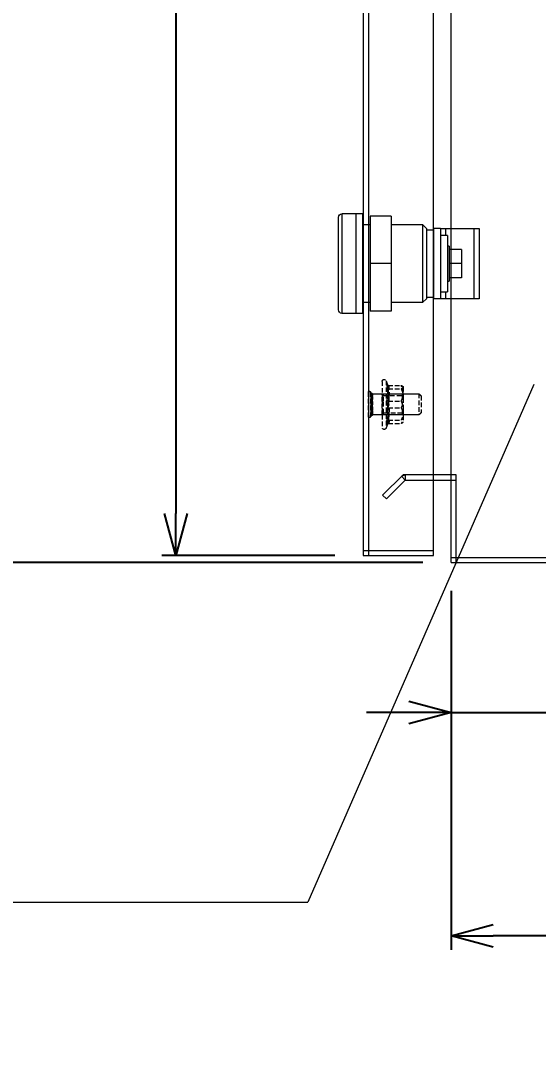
# Model space of a CAD drawing. Header units: millimetres. Extents: x 1748 to 4319, y 1305 to 3131.
# Drawn here: x 3834.6 to 3981.7, y 2170.9 to 2467.1 of the extents above; entities that cross this region are included whole.
import ezdxf

# ---------------------------------------------------------------- set-up
doc = ezdxf.new("R2010")
doc.units = ezdxf.units.MM
doc.linetypes.add('HIDDEN', pattern=[1.905, 1.27, -0.635])
for name, color, linetype in [('AMLAYER_BENDLINE_BACK', 1, 'HIDDEN'), ('BUSBAR', 3, 'Continuous'), ('GR1-1', 3, 'Continuous')]:
    doc.layers.add(name, color=color, linetype=linetype)
doc.styles.add('TAMCO', font='cordia.shx', dxfattribs={"width": 0.8, "height": 25})
doc.dimstyles.new('TAMCO', dxfattribs={"dimtxt": 25, "dimasz": 12, "dimexe": 4, "dimexo": 8, "dimgap": 7, "dimtad": 2, "dimdec": 1, "dimdsep": 46, "dimtxsty": 'TAMCO', "dimblk": 'OPEN30', "dimcen": 2.5, "dimclrd": 4, "dimclre": 4, "dimclrt": 3, "dimadec": 0, "dimazin": 0, "dimtfac": 1, "dimtdec": 1, "dimtmove": 0, "dimatfit": 3, "dimldrblk": 'OPEN30', "dimfxl": 1, "dimarcsym": 0})

# ---------------------------------------------------------------- blocks, each defined once
blk = doc.blocks.new('_Open30')
at = {"color": 0, "linetype": 'ByBlock', "lineweight": -2}
for p, q in [((-1, 0.268), (0, 0)), ((0, 0), (-1, -0.268)), ((0, 0), (-1, 0))]:
    blk.add_line(p, q, dxfattribs=at)
blk = doc.blocks.new('*D43')
at = {"color": 4, "lineweight": -2}
for p, q in [((3923.9, 2779.99), (3874.69, 2779.99)), ((3878.69, 2767.99), (3878.69, 2326.99)), ((3923.9, 2314.99), (3874.69, 2314.99))]:
    blk.add_line(p, q, dxfattribs=at)
at = {"layer": 'DEFPOINTS', "color": 0}
for p in [(3931.9, 2779.99), (3878.69, 2314.99), (3931.9, 2314.99)]:
    blk.add_point(p, dxfattribs=at)
at = {"color": 4, "lineweight": -2, "xscale": 12, "yscale": 12, "zscale": 12}
for p, rotation in [((3878.69, 2779.99), 90), ((3878.69, 2314.99), 270)]:
    blk.add_blockref('_Open30', p, dxfattribs=dict(at, rotation=rotation))
at = {"color": 3, "lineweight": 9, "insert": (3859.19, 2547.49), "char_height": 25, "attachment_point": 5, "rotation": 90, "style": 'TAMCO'}
blk.add_mtext('465', dxfattribs=at)
blk = doc.blocks.new('A$C64B35038')
at = {"color": 7, "linetype": 'Continuous', "lineweight": 9}
for p, q in [((25, 27.65), (31, 27.65)), ((25, 27.65), (25, 14.15)), ((31, 27.65), (31, 14.15)), ((33, 28.3), (35, 28.3)), ((35, 0), (35, 28.3)), ((35, 28.3), (39, 28.3)), ((39, 28.3), (39, 0)), ((40, 1), (40, 27.3)), ((0, 24.15), (0, 4.15)), ((1.47, 24.15), (0, 24.15)), ((1.47, 4.15), (1.47, 24.15)), ((9.53, 24.15), (1.47, 24.15)), ((11, 24.15), (9.53, 24.15)), ((11, 24.15), (13, 24.15)), ((11, 24.15), (11, 4.15)), ((13, 24.15), (13, 4.15)), ((15, 24.15), (16, 25.15)), ((15, 24.15), (15, 4.15)), ((16, 25.15), (25, 25.15)), ((16, 3.15), (16, 25.15)), ((31, 25.15), (33, 25.15)), ((9, 22.15), (11, 22.15)), ((9, 22.15), (9, 6.15)), ((13, 23.65), (15, 23.65)), ((5, 18.15), (5, 14.15)), ((5, 18.15), (8.5, 18.15)), ((8.5, 19.15), (9, 19.15)), ((8.5, 19.15), (8.5, 9.15)), ((5, 14.15), (8.5, 14.15)), ((5, 14.15), (5, 10.15)), ((25, 14.15), (31, 14.15)), ((25, 14.15), (25, 0.65)), ((31, 14.15), (31, 0.65)), ((5, 10.15), (8.5, 10.15)), ((9, 9.15), (8.5, 9.15)), ((11, 6.15), (9, 6.15)), ((0, 4.15), (1.47, 4.15)), ((1.47, 4.15), (9.53, 4.15)), ((9.53, 4.15), (11, 4.15)), ((11, 4.15), (13, 4.15)), ((15, 4.65), (13, 4.65)), ((16, 3.15), (15, 4.15)), ((25, 3.15), (16, 3.15)), ((33, 3.15), (31, 3.15)), ((25, 0.65), (31, 0.65)), ((33, 0), (35, 0)), ((35, 0), (39, 0))]:
    blk.add_line(p, q, dxfattribs=at)
blk.add_line((33, 0), (33, 28.3))
at = {"color": 8, "linetype": 'Continuous', "lineweight": 9}
for p, q in [((9.53, 24.15), (9.53, 22.15)), ((9.53, 6.15), (9.53, 4.15))]:
    blk.add_line(p, q, dxfattribs=at)
at = {"color": 7, "linetype": 'Continuous', "lineweight": 9}
for centre, start, end in [((39, 27.3), 0, 90), ((39, 1), 270, 0)]:
    blk.add_arc(centre, 1, start, end, dxfattribs=at)
blk = doc.blocks.new('*D48')
at = {"layer": 'BUSBAR', "color": 4, "lineweight": -2}
for p, q in [((3956.9, 2304.99), (3956.9, 2202.84)), ((4131.9, 2304.99), (4131.9, 2202.84)), ((4119.9, 2206.84), (3968.9, 2206.84))]:
    blk.add_line(p, q, dxfattribs=at)
at = {"layer": 'DEFPOINTS', "color": 0}
for p in [(3956.9, 2312.99), (4131.9, 2312.99), (3956.9, 2206.84)]:
    blk.add_point(p, dxfattribs=at)
at = {"layer": 'BUSBAR', "color": 4, "lineweight": -2, "xscale": 12, "yscale": 12, "zscale": 12, "rotation": 180}
blk.add_blockref('_Open30', (3956.9, 2206.84), dxfattribs=at)
at = {"layer": 'BUSBAR', "color": 4, "lineweight": -2, "xscale": 12, "yscale": 12, "zscale": 12}
blk.add_blockref('_Open30', (4131.9, 2206.84), dxfattribs=at)
at = {"layer": 'BUSBAR', "color": 3, "lineweight": 9, "insert": (4044.4, 2187.34), "char_height": 25, "attachment_point": 5, "style": 'TAMCO'}
blk.add_mtext('175', dxfattribs=at)
blk = doc.blocks.new('*D49')
at = {"layer": 'BUSBAR', "color": 4, "lineweight": -2}
for p, q in [((3948.9, 2812.99), (3820.11, 2812.99)), ((3824.11, 2800.99), (3824.11, 2324.99)), ((3948.9, 2312.99), (3820.11, 2312.99))]:
    blk.add_line(p, q, dxfattribs=at)
at = {"layer": 'DEFPOINTS', "color": 0}
for p in [(3956.9, 2812.99), (3824.11, 2312.99), (3956.9, 2312.99)]:
    blk.add_point(p, dxfattribs=at)
at = {"layer": 'BUSBAR', "color": 4, "lineweight": -2, "xscale": 12, "yscale": 12, "zscale": 12}
for p, rotation in [((3824.11, 2812.99), 90), ((3824.11, 2312.99), 270)]:
    blk.add_blockref('_Open30', p, dxfattribs=dict(at, rotation=rotation))
at = {"layer": 'BUSBAR', "color": 3, "lineweight": 9, "insert": (3804.61, 2562.99), "char_height": 25, "attachment_point": 5, "rotation": 90, "style": 'TAMCO'}
blk.add_mtext('500', dxfattribs=at)
blk = doc.blocks.new('6X10')
at = {"color": 1, "linetype": 'HIDDEN', "lineweight": 9}
for p, q in [((44520.8, -24180.64), (44520.8, -24186.64)), ((44534, -24180.63), (44534, -24180.78)), ((44534.38, -24180.65), (44534, -24180.65)), ((44534.38, -24180.65), (44534, -24180.65)), ((44534.6, -24180.58), (44534.38, -24180.58)), ((44534.6, -24180.63), (44534.38, -24180.63)), ((44534.38, -24180.63), (44534.38, -24180.78)), ((44534.6, -24180.64), (44534.38, -24180.64)), ((44534.6, -24180.19), (44534.6, -24187.1)), ((44535.2, -24180.19), (44535.2, -24187.1)), ((44520.2, -24181.24), (44520.2, -24186.05)), ((44534.38, -24180.69), (44534, -24180.69)), ((44534.38, -24180.73), (44534, -24180.73)), ((44534, -24180.78), (44534, -24180.75)), ((44534, -24180.75), (44534, -24181.09)), ((44534.38, -24180.77), (44534, -24180.77)), ((44534.38, -24180.82), (44534, -24180.82)), ((44534.38, -24180.93), (44534, -24180.93)), ((44534.38, -24181.01), (44534, -24181.01)), ((44534.38, -24181.09), (44534, -24181.09)), ((44534, -24181.36), (44534, -24181.09)), ((44534.38, -24181.18), (44534, -24181.18)), ((44534.38, -24181.36), (44534, -24181.36)), ((44534, -24181.36), (44534, -24182)), ((44534.38, -24181.47), (44534, -24181.47)), ((44534.38, -24181.58), (44534, -24181.58)), ((44534.38, -24181.71), (44534, -24181.71)), ((44534.38, -24181.94), (44534, -24181.94)), ((44534, -24182), (44534, -24182.21)), ((44534.38, -24182.08), (44534, -24182.08)), ((44534.38, -24182.21), (44534, -24182.21)), ((44534, -24182.79), (44534, -24182.21)), ((44534.38, -24182.36), (44534, -24182.36)), ((44534.38, -24182.63), (44534, -24182.63)), ((44534, -24182.79), (44534, -24182.91)), ((44534.38, -24182.79), (44534, -24182.79)), ((44534, -24182.91), (44534, -24183.69)), ((44534.38, -24182.95), (44534, -24182.95)), ((44534.38, -24183.11), (44534, -24183.11)), ((44534.38, -24183.4), (44534, -24183.4)), ((44534.38, -24183.57), (44534, -24183.57)), ((44534.6, -24180.69), (44534.38, -24180.69)), ((44534.6, -24180.71), (44534.38, -24180.71)), ((44534.6, -24180.71), (44534.38, -24180.71)), ((44534.6, -24180.75), (44534.38, -24180.75)), ((44534.38, -24180.75), (44534.38, -24181.36)), ((44534.38, -24180.75), (44534.38, -24180.78)), ((44534.6, -24180.78), (44534.38, -24180.78)), ((44534.6, -24180.81), (44534.38, -24180.81)), ((44534.6, -24180.9), (44534.38, -24180.9)), ((44534.6, -24181.11), (44534.38, -24181.11)), ((44534.6, -24181.17), (44534.38, -24181.17)), ((44534.6, -24181.36), (44534.38, -24181.36)), ((44534.38, -24181.58), (44534.38, -24181.36)), ((44534.6, -24181.43), (44534.38, -24181.43)), ((44534.38, -24182), (44534.38, -24181.58)), ((44534.6, -24181.69), (44534.38, -24181.69)), ((44534.6, -24181.93), (44534.38, -24181.93)), ((44534.6, -24182), (44534.38, -24182)), ((44534.38, -24182), (44534.38, -24182.91)), ((44534.6, -24182.25), (44534.38, -24182.25)), ((44534.6, -24182.55), (44534.38, -24182.55)), ((44534.6, -24182.64), (44534.38, -24182.64)), ((44534.38, -24183.57), (44534.38, -24182.91)), ((44534.6, -24182.91), (44534.38, -24182.91)), ((44534.38, -24182.95), (44534.38, -24182.91)), ((44534.6, -24183), (44534.38, -24183)), ((44534.6, -24183.32), (44534.38, -24183.32)), ((44534.38, -24183.6), (44534.38, -24183.57)), ((44534.38, -24183.6), (44534.38, -24183.69)), ((44534.6, -24183.6), (44534.38, -24183.6)), ((44534, -24184.34), (44534, -24183.69)), ((44534, -24183.69), (44534, -24183.72)), ((44534.38, -24183.72), (44534, -24183.72)), ((44534.38, -24183.89), (44534, -24183.89)), ((44534.38, -24184.18), (44534, -24184.18)), ((44534.38, -24184.34), (44534, -24184.34)), ((44534, -24184.34), (44534, -24184.38)), ((44534, -24184.38), (44534, -24184.5)), ((44534.38, -24184.5), (44534, -24184.5)), ((44534, -24184.5), (44534, -24184.65)), ((44534, -24184.65), (44534, -24185.36)), ((44534.38, -24184.66), (44534, -24184.66)), ((44534.38, -24184.93), (44534, -24184.93)), ((44534.38, -24185.08), (44534, -24185.08)), ((44534.38, -24185.21), (44534, -24185.21)), ((44534.38, -24185.35), (44534, -24185.35)), ((44534, -24185.71), (44534, -24185.36)), ((44534.38, -24185.58), (44534, -24185.58)), ((44534.38, -24185.71), (44534, -24185.71)), ((44534, -24185.71), (44534, -24185.82)), ((44534.38, -24185.82), (44534, -24185.82)), ((44534, -24185.82), (44534, -24186.12)), ((44534.38, -24185.93), (44534, -24185.93)), ((44534.38, -24186.11), (44534, -24186.11)), ((44534, -24186.12), (44534, -24186.58)), ((44534.38, -24186.2), (44534, -24186.2)), ((44534.38, -24186.28), (44534, -24186.28)), ((44534.38, -24186.36), (44534, -24186.36)), ((44534.38, -24186.47), (44534, -24186.47)), ((44534.38, -24186.52), (44534, -24186.52)), ((44534.38, -24186.56), (44534, -24186.56)), ((44534.6, -24183.69), (44534.38, -24183.69)), ((44534.38, -24183.69), (44534.38, -24184.65)), ((44534.6, -24183.97), (44534.38, -24183.97)), ((44534.6, -24184.29), (44534.38, -24184.29)), ((44534.6, -24184.38), (44534.38, -24184.38)), ((44534.38, -24185.08), (44534.38, -24184.65)), ((44534.6, -24184.65), (44534.38, -24184.65)), ((44534.6, -24184.74), (44534.38, -24184.74)), ((44534.6, -24185.04), (44534.38, -24185.04)), ((44534.38, -24185.21), (44534.38, -24185.08)), ((44534.38, -24185.36), (44534.38, -24185.21)), ((44534.6, -24185.29), (44534.38, -24185.29)), ((44534.38, -24185.36), (44534.38, -24186.12)), ((44534.6, -24185.36), (44534.38, -24185.36)), ((44534.6, -24185.6), (44534.38, -24185.6)), ((44534.6, -24185.86), (44534.38, -24185.86)), ((44534.6, -24185.93), (44534.38, -24185.93)), ((44534.38, -24186.2), (44534.38, -24186.12)), ((44534.6, -24186.12), (44534.38, -24186.12)), ((44534.6, -24186.18), (44534.38, -24186.18)), ((44534.38, -24186.28), (44534.38, -24186.2)), ((44534.38, -24186.58), (44534.38, -24186.28)), ((44534.6, -24186.38), (44534.38, -24186.38)), ((44534.6, -24186.54), (44534.38, -24186.54)), ((44534, -24186.58), (44534, -24186.71)), ((44534.38, -24186.6), (44534, -24186.6)), ((44534.38, -24186.63), (44534, -24186.63)), ((44534.38, -24186.64), (44534, -24186.64)), ((44534.38, -24186.58), (44534.38, -24186.93)), ((44534.6, -24186.58), (44534.38, -24186.58)), ((44534.6, -24186.71), (44534.38, -24186.71)), ((44534.6, -24186.83), (44534.38, -24186.83)), ((44534.6, -24186.86), (44534.38, -24186.86)), ((44534.6, -24186.93), (44534.38, -24186.93)), ((44534.6, -24186.95), (44534.41, -24186.95)), ((44534.6, -24187), (44534.49, -24187)), ((44534.6, -24187.01), (44534.52, -24187.01))]:
    blk.add_line(p, q, dxfattribs=at)
for centre, start, end in [((44534.9, -24180.19), 0, 180), ((44534.9, -24187.1), 180, 0)]:
    blk.add_arc(centre, 0.297, start, end, dxfattribs=at)
for points, degree in [([(44520.8, -24180.64), (44520.2, -24181.24)], 1), ([(44534.38, -24180.64), (44534, -24180.64)], 1), ([(44534.6, -24180.63), (44534.38, -24180.63)], 1), ([(44535.2, -24180.2), (44535.2, -24180.2)], 1), ([(44520.2, -24186.05), (44520.8, -24186.64)], 1), ([(44534, -24186.64), (44534.38, -24186.64)], 1), ([(44534.6, -24186.84), (44534.49, -24186.77), (44534.37, -24186.83), (44534.25, -24186.86)], 3), ([(44534.28, -24186.87), (44534.39, -24186.83), (44534.5, -24186.79), (44534.6, -24186.85)], 3), ([(44534.28, -24186.87), (44534.39, -24186.88), (44534.5, -24186.94), (44534.6, -24187.01)], 3), ([(44534.52, -24187.01), (44534.6, -24187.01)], 1), ([(44535.2, -24187.09), (44535.2, -24187.09)], 1)]:
    blk.add_open_spline(points, degree=degree, dxfattribs=at)
at = {"color": 1, "lineweight": 9}
for points in [[(44534, -24180.64), (44520.8, -24180.64)], [(44520.8, -24186.64), (44534, -24186.64)]]:
    blk.add_open_spline(points, degree=1, dxfattribs=at)
at = {"color": 1, "linetype": 'HIDDEN', "lineweight": 9}
for points, knots in [([(44534.6, -24180.26), (44534.53, -24180.31), (44534.33, -24180.43), (44534.13, -24180.55), (44534, -24180.63)], [0, 0, 0, 0, 0.374628, 1, 1, 1, 1]), ([(44534, -24180.64), (44534.12, -24180.58), (44534.32, -24180.46), (44534.52, -24180.33), (44534.6, -24180.28)], [0, 0, 0, 0, 0.559493, 1, 1, 1, 1]), ([(44534.6, -24180.34), (44534.53, -24180.38), (44534.33, -24180.5), (44534.13, -24180.62), (44534, -24180.69)], [0, 0, 0, 0, 0.374625, 1, 1, 1, 1]), ([(44534, -24180.71), (44534.13, -24180.63), (44534.33, -24180.51), (44534.53, -24180.39), (44534.6, -24180.34)], [0, 0, 0, 0, 0.625374, 1, 1, 1, 1]), ([(44534, -24180.78), (44534.12, -24180.72), (44534.32, -24180.6), (44534.52, -24180.49), (44534.6, -24180.44)], [0, 0, 0, 0, 0.559495, 1, 1, 1, 1]), ([(44534.6, -24180.45), (44534.52, -24180.5), (44534.32, -24180.62), (44534.12, -24180.74), (44534, -24180.81)], [0, 0, 0, 0, 0.440506, 1, 1, 1, 1]), ([(44534.6, -24180.76), (44534.53, -24180.8), (44534.33, -24180.55), (44534.13, -24180.65), (44534, -24180.71)], [0, 0, 0, 0, 0.374628, 1, 1, 1, 1]), ([(44534.6, -24180.76), (44534.52, -24180.81), (44534.32, -24180.57), (44534.12, -24180.69), (44534, -24180.75)], [0, 0, 0, 0, 0.440505, 1, 1, 1, 1]), ([(44534, -24180.9), (44534.13, -24180.85), (44534.33, -24180.76), (44534.53, -24180.67), (44534.6, -24180.63)], [0, 0, 0, 0, 0.625372, 1, 1, 1, 1]), ([(44534.11, -24180.56), (44534.2, -24180.58), (44534.37, -24180.72), (44534.53, -24180.62), (44534.6, -24180.58)], [0.1790506, 0.1790506, 0.1790506, 0.1790506, 0.6253726, 1, 1, 1, 1]), ([(44534.6, -24180.86), (44534.53, -24180.89), (44534.33, -24180.97), (44534.13, -24181.05), (44534, -24181.11)], [0, 0, 0, 0, 0.374627, 1, 1, 1, 1]), ([(44534, -24181.17), (44534.13, -24181.11), (44534.33, -24181.01), (44534.53, -24180.91), (44534.6, -24180.87)], [0, 0, 0, 0, 0.625375, 1, 1, 1, 1]), ([(44534, -24181.36), (44534.13, -24181.32), (44534.33, -24181.25), (44534.53, -24181.17), (44534.6, -24181.15)], [0, 0, 0, 0, 0.625374, 1, 1, 1, 1]), ([(44534.6, -24181.16), (44534.53, -24181.19), (44534.33, -24181.28), (44534.13, -24181.37), (44534, -24181.43)], [0, 0, 0, 0, 0.374628, 1, 1, 1, 1]), ([(44534, -24181.69), (44534.13, -24181.63), (44534.33, -24181.55), (44534.53, -24181.47), (44534.6, -24181.44)], [0, 0, 0, 0, 0.625372, 1, 1, 1, 1]), ([(44534.6, -24181.77), (44534.41, -24181.82), (44534.21, -24181.87), (44534.01, -24181.92), (44534, -24181.93)], [0, 0, 0, 0, 0.950163, 1, 1, 1, 1]), ([(44534.6, -24181.78), (44534.53, -24181.81), (44534.33, -24181.88), (44534.13, -24181.95), (44534, -24182)], [0, 0, 0, 0, 0.374626, 1, 1, 1, 1]), ([(44534, -24182.25), (44534.13, -24182.23), (44534.33, -24182.19), (44534.53, -24182.15), (44534.6, -24182.14)], [0, 0, 0, 0, 0.625372, 1, 1, 1, 1]), ([(44534.6, -24182.48), (44534.52, -24182.49), (44534.32, -24182.51), (44534.12, -24182.54), (44534, -24182.55)], [0, 0, 0, 0, 0.440506, 1, 1, 1, 1]), ([(44534, -24182.64), (44534.01, -24182.64), (44534.21, -24182.59), (44534.41, -24182.54), (44534.6, -24182.49)], [0, 0, 0, 0, 0.049836, 1, 1, 1, 1]), ([(44534, -24182.91), (44534.13, -24182.9), (44534.33, -24182.89), (44534.53, -24182.87), (44534.6, -24182.87)], [0, 0, 0, 0, 0.625373, 1, 1, 1, 1]), ([(44534.6, -24182.88), (44534.53, -24182.9), (44534.33, -24182.94), (44534.13, -24182.97), (44534, -24183)], [0, 0, 0, 0, 0.374622, 1, 1, 1, 1]), ([(44534, -24183.32), (44534.12, -24183.3), (44534.32, -24183.28), (44534.52, -24183.25), (44534.6, -24183.24)], [0, 0, 0, 0, 0.559496, 1, 1, 1, 1]), ([(44534.6, -24183.64), (44534.53, -24183.64), (44534.33, -24183.62), (44534.13, -24183.61), (44534, -24183.6)], [0, 0, 0, 0, 0.374629, 1, 1, 1, 1]), ([(44534.6, -24183.65), (44534.53, -24183.65), (44534.33, -24183.66), (44534.13, -24183.68), (44534, -24183.69)], [0, 0, 0, 0, 0.374629, 1, 1, 1, 1]), ([(44534, -24183.97), (44534.01, -24183.97), (44534.21, -24184), (44534.41, -24184.02), (44534.6, -24184.05)], [0, 0, 0, 0, 0.049836, 1, 1, 1, 1]), ([(44534.6, -24184.41), (44534.53, -24184.39), (44534.33, -24184.35), (44534.13, -24184.32), (44534, -24184.29)], [0, 0, 0, 0, 0.374627, 1, 1, 1, 1]), ([(44534, -24184.38), (44534.13, -24184.39), (44534.33, -24184.4), (44534.53, -24184.42), (44534.6, -24184.42)], [0, 0, 0, 0, 0.625373, 1, 1, 1, 1]), ([(44534, -24184.65), (44534.12, -24184.68), (44534.32, -24184.73), (44534.52, -24184.78), (44534.6, -24184.8)], [0, 0, 0, 0, 0.559496, 1, 1, 1, 1]), ([(44534.6, -24184.81), (44534.41, -24184.79), (44534.21, -24184.76), (44534.01, -24184.74), (44534, -24184.74)], [0, 0, 0, 0, 0.950164, 1, 1, 1, 1]), ([(44534, -24185.04), (44534.13, -24185.06), (44534.33, -24185.1), (44534.53, -24185.14), (44534.6, -24185.15)], [0, 0, 0, 0, 0.625375, 1, 1, 1, 1]), ([(44534.6, -24185.51), (44534.53, -24185.48), (44534.33, -24185.41), (44534.13, -24185.34), (44534, -24185.29)], [0, 0, 0, 0, 0.374626, 1, 1, 1, 1]), ([(44534.6, -24185.51), (44534.52, -24185.49), (44534.32, -24185.44), (44534.12, -24185.39), (44534, -24185.36)], [0, 0, 0, 0, 0.440506, 1, 1, 1, 1]), ([(44534, -24185.6), (44534.13, -24185.65), (44534.33, -24185.74), (44534.53, -24185.82), (44534.6, -24185.85)], [0, 0, 0, 0, 0.625376, 1, 1, 1, 1]), ([(44534.6, -24186.13), (44534.53, -24186.1), (44534.33, -24186.01), (44534.13, -24185.92), (44534, -24185.86)], [0, 0, 0, 0, 0.374626, 1, 1, 1, 1]), ([(44534, -24185.93), (44534.13, -24185.97), (44534.33, -24186.04), (44534.53, -24186.12), (44534.6, -24186.14)], [0, 0, 0, 0, 0.625374, 1, 1, 1, 1]), ([(44534, -24186.12), (44534.13, -24186.18), (44534.33, -24186.28), (44534.53, -24186.38), (44534.6, -24186.42)], [0, 0, 0, 0, 0.625373, 1, 1, 1, 1]), ([(44534.6, -24186.43), (44534.53, -24186.4), (44534.33, -24186.32), (44534.13, -24186.23), (44534, -24186.18)], [0, 0, 0, 0, 0.37463, 1, 1, 1, 1]), ([(44534, -24186.38), (44534.13, -24186.44), (44534.33, -24186.53), (44534.53, -24186.62), (44534.6, -24186.66)], [0, 0, 0, 0, 0.625374, 1, 1, 1, 1]), ([(44534.6, -24186.88), (44534.41, -24186.77), (44534.21, -24186.66), (44534.01, -24186.55), (44534, -24186.54)], [0, 0, 0, 0, 0.950164, 1, 1, 1, 1]), ([(44534.6, -24186.88), (44534.53, -24186.84), (44534.33, -24186.74), (44534.13, -24186.64), (44534, -24186.58)], [0, 0, 0, 0, 0.374625, 1, 1, 1, 1]), ([(44534, -24186.71), (44534.13, -24186.78), (44534.33, -24186.9), (44534.53, -24187.02), (44534.6, -24187.06)], [0, 0, 0, 0, 0.625372, 1, 1, 1, 1]), ([(44534.6, -24187.03), (44534.53, -24186.98), (44534.39, -24186.9), (44534.26, -24186.82), (44534.19, -24186.82)], [0, 0, 0, 0, 0.3746281, 0.6864114, 0.6864114, 0.6864114, 0.6864114]), ([(44534.29, -24186.88), (44534.32, -24186.87), (44534.43, -24186.84), (44534.53, -24186.9), (44534.6, -24186.95)], [0.4828472, 0.4828472, 0.4828472, 0.4828472, 0.6253746, 1, 1, 1, 1]), ([(44534.6, -24186.95), (44534.53, -24186.91), (44534.43, -24186.85), (44534.33, -24186.88), (44534.31, -24186.89)], [0, 0, 0, 0, 0.3746265, 0.4980991, 0.4980991, 0.4980991, 0.4980991])]:
    blk.add_open_spline(points, degree=3, knots=knots, dxfattribs=at)
at = {"layer": 'AMLAYER_BENDLINE_BACK', "color": 1, "lineweight": 9}
for p, q in [((44530.16, -24176.93), (44530.16, -24190.36)), ((44531.26, -24177.11), (44531.26, -24190.18)), ((44525.26, -24178.71), (44525.26, -24181.89)), ((44529.55, -24178.24), (44525.86, -24178.24)), ((44529.55, -24179.19), (44525.86, -24179.19)), ((44531.24, -24186.64), (44531.24, -24180.64)), ((44525.26, -24181.89), (44525.26, -24186.82)), ((44525.61, -24181.14), (44525.61, -24186.14)), ((44529.55, -24182.7), (44525.86, -24182.7)), ((44530.89, -24182.77), (44530.89, -24181.14)), ((44530.89, -24186.14), (44530.89, -24182.77)), ((44529.55, -24184.59), (44525.86, -24184.59)), ((44525.26, -24186.82), (44525.26, -24188.64)), ((44529.55, -24188.1), (44525.86, -24188.1)), ((44529.55, -24189.05), (44525.86, -24189.05))]:
    blk.add_line(p, q, dxfattribs=at)
for centre, start, end in [((44530.7, -24177.11), 0, 160), ((44530.7, -24190.18), 200, 0)]:
    blk.add_arc(centre, 0.567, start, end, dxfattribs=at)
for points in [[(44530.16, -24176.92), (44529.66, -24178.31)], [(44525.61, -24181.14), (44525.26, -24180.64)], [(44529.82, -24178.14), (44529.83, -24178.12)], [(44531.24, -24180.64), (44530.89, -24181.14)], [(44531.26, -24180.64), (44531.24, -24180.64)], [(44530.89, -24181.14), (44525.61, -24181.14)], [(44525.26, -24186.64), (44525.61, -24186.14)], [(44525.61, -24186.14), (44530.89, -24186.14)], [(44530.89, -24186.14), (44531.24, -24186.64)], [(44529.67, -24188.99), (44529.66, -24188.97)], [(44529.66, -24188.98), (44530.16, -24190.37)], [(44529.83, -24189.17), (44529.79, -24189.13)], [(44531.24, -24186.64), (44531.26, -24186.64)]]:
    blk.add_open_spline(points, degree=1, dxfattribs=at)
for points, knots in [([(44525.86, -24178.24), (44525.59, -24178.38), (44525.28, -24178.53), (44525.26, -24178.7), (44525.26, -24178.71)], [0, 0, 0, 0, 0.896037, 1, 1, 1, 1]), ([(44525.26, -24180.47), (44525.34, -24179.86), (44525.44, -24179.09), (44525.79, -24178.38), (44525.86, -24178.24)], [0, 0, 0, 0, 0.801464, 1, 1, 1, 1]), ([(44525.26, -24178.71), (44525.34, -24178.84), (44525.44, -24179), (44525.79, -24179.16), (44525.86, -24179.19)], [0, 0, 0, 0, 0.801462, 1, 1, 1, 1]), ([(44525.86, -24179.19), (44525.77, -24179.41), (44525.42, -24180.28), (44525.33, -24181.21), (44525.26, -24181.89)], [0, 0, 0, 0, 0.263254, 1, 1, 1, 1]), ([(44525.86, -24182.7), (44525.59, -24182.04), (44525.28, -24181.31), (44525.26, -24180.55), (44525.26, -24180.47)], [0, 0, 0, 0, 0.896037, 1, 1, 1, 1]), ([(44529.55, -24179.19), (44529.42, -24179.03), (44529.15, -24178.71), (44529.41, -24178.4), (44529.55, -24178.24)], [0, 0, 0, 0, 0.492148, 1, 1, 1, 1]), ([(44529.55, -24178.24), (44529.42, -24178.97), (44529.15, -24180.46), (44529.41, -24181.94), (44529.55, -24182.7)], [0, 0, 0, 0, 0.492148, 1, 1, 1, 1]), ([(44529.55, -24184.59), (44529.42, -24183.71), (44529.15, -24181.9), (44529.41, -24180.1), (44529.55, -24179.19)], [0, 0, 0, 0, 0.492148, 1, 1, 1, 1]), ([(44529.55, -24178.24), (44529.59, -24178.23), (44529.67, -24178.23), (44529.78, -24178.17), (44529.86, -24178.08), (44529.91, -24178.01), (44529.92, -24177.97), (44529.92, -24177.96)], [0, 0, 0, 0, 0.236183, 0.471396, 0.73246, 0.992086, 1, 1, 1, 1]), ([(44529.92, -24178.96), (44529.92, -24178.96), (44529.91, -24178.99), (44529.86, -24179.06), (44529.78, -24179.13), (44529.67, -24179.18), (44529.59, -24179.18), (44529.55, -24179.19)], [0, 0, 0, 0, 0.007913, 0.26753, 0.528598, 0.763816, 1, 1, 1, 1]), ([(44529.92, -24177.96), (44529.88, -24178.01), (44529.67, -24178.21), (44529.53, -24178.56), (44529.8, -24178.83), (44529.92, -24178.96)], [0, 0, 0, 0, 0.118084, 0.592259, 1, 1, 1, 1]), ([(44529.92, -24182.65), (44529.88, -24182.47), (44529.67, -24181.56), (44529.53, -24179.98), (44529.8, -24178.6), (44529.92, -24177.96)], [0, 0, 0, 0, 0.118083, 0.592258, 1, 1, 1, 1]), ([(44529.92, -24178.96), (44529.88, -24179.18), (44529.67, -24180.3), (44529.53, -24182.22), (44529.8, -24183.87), (44529.92, -24184.64)], [0, 0, 0, 0, 0.118083, 0.592258, 1, 1, 1, 1]), ([(44529.64, -24178.35), (44529.64, -24178.35), (44529.64, -24178.33), (44529.66, -24178.26), (44529.8, -24178.15), (44529.82, -24178.14)], [0, 0, 0, 0, 0.006763, 0.854115, 1, 1, 1, 1]), ([(44525.26, -24181.89), (44525.27, -24182.03), (44525.29, -24182.92), (44525.55, -24183.83), (44525.85, -24184.56), (44525.86, -24184.59)], [0, 0, 0, 0, 0.148485, 0.965571, 1, 1, 1, 1]), ([(44525.86, -24182.7), (44525.77, -24182.93), (44525.42, -24183.79), (44525.33, -24184.72), (44525.26, -24185.4)], [0, 0, 0, 0, 0.263254, 1, 1, 1, 1]), ([(44529.55, -24182.7), (44529.42, -24183.58), (44529.15, -24185.39), (44529.41, -24187.19), (44529.55, -24188.1)], [0, 0, 0, 0, 0.492148, 1, 1, 1, 1]), ([(44529.55, -24182.7), (44529.59, -24182.7), (44529.67, -24182.7), (44529.78, -24182.68), (44529.86, -24182.67), (44529.91, -24182.66), (44529.92, -24182.65), (44529.92, -24182.65)], [0, 0, 0, 0, 0.236186, 0.471401, 0.732468, 0.992093, 1, 1, 1, 1]), ([(44529.92, -24188.33), (44529.88, -24188.11), (44529.67, -24186.99), (44529.53, -24185.07), (44529.8, -24183.42), (44529.92, -24182.65)], [0, 0, 0, 0, 0.118083, 0.592259, 1, 1, 1, 1]), ([(44525.86, -24184.59), (44525.59, -24185.25), (44525.28, -24185.98), (44525.26, -24186.74), (44525.26, -24186.82)], [0, 0, 0, 0, 0.896036, 1, 1, 1, 1]), ([(44525.26, -24185.4), (44525.27, -24185.54), (44525.29, -24186.43), (44525.55, -24187.34), (44525.85, -24188.07), (44525.86, -24188.1)], [0, 0, 0, 0, 0.148485, 0.965571, 1, 1, 1, 1]), ([(44529.55, -24189.05), (44529.42, -24188.32), (44529.15, -24186.83), (44529.41, -24185.35), (44529.55, -24184.59)], [0, 0, 0, 0, 0.492149, 1, 1, 1, 1]), ([(44529.92, -24184.64), (44529.92, -24184.64), (44529.91, -24184.63), (44529.86, -24184.62), (44529.78, -24184.6), (44529.67, -24184.59), (44529.59, -24184.59), (44529.55, -24184.59)], [0, 0, 0, 0, 0.007907, 0.267531, 0.528599, 0.763814, 1, 1, 1, 1]), ([(44529.92, -24184.64), (44529.88, -24184.82), (44529.67, -24185.73), (44529.53, -24187.3), (44529.8, -24188.69), (44529.92, -24189.32)], [0, 0, 0, 0, 0.118083, 0.592258, 1, 1, 1, 1]), ([(44525.26, -24186.82), (44525.34, -24187.43), (44525.44, -24188.2), (44525.79, -24188.91), (44525.86, -24189.05)], [0, 0, 0, 0, 0.801462, 1, 1, 1, 1]), ([(44525.86, -24189.05), (44525.59, -24188.91), (44525.28, -24188.76), (44525.26, -24188.59), (44525.26, -24188.58)], [0, 0, 0, 0, 0.896037, 1, 1, 1, 1]), ([(44529.55, -24188.1), (44529.42, -24188.26), (44529.15, -24188.57), (44529.41, -24188.89), (44529.55, -24189.05)], [0, 0, 0, 0, 0.492148, 1, 1, 1, 1]), ([(44529.55, -24188.1), (44529.59, -24188.11), (44529.67, -24188.11), (44529.78, -24188.16), (44529.86, -24188.23), (44529.91, -24188.3), (44529.92, -24188.33), (44529.92, -24188.33)], [0, 0, 0, 0, 0.236185, 0.471399, 0.732462, 0.992087, 1, 1, 1, 1]), ([(44529.92, -24189.32), (44529.92, -24189.32), (44529.91, -24189.28), (44529.86, -24189.21), (44529.78, -24189.12), (44529.67, -24189.06), (44529.59, -24189.05), (44529.55, -24189.05)], [0, 0, 0, 0, 0.007914, 0.267531, 0.5286, 0.763815, 1, 1, 1, 1]), ([(44529.78, -24189.14), (44529.69, -24188.99), (44529.52, -24188.71), (44529.79, -24188.46), (44529.92, -24188.33)], [0, 0, 0, 0, 0.500552, 1, 1, 1, 1])]:
    blk.add_open_spline(points, degree=3, knots=knots, dxfattribs=at)
blk = doc.blocks.new('*D40')
at = {"layer": 'BUSBAR', "color": 4, "lineweight": -2}
for p, q in [((3986.9, 2359.99), (3986.9, 2266.38)), ((3956.9, 2304.99), (3956.9, 2266.38)), ((3944.9, 2270.38), (3932.9, 2270.38)), ((3956.9, 2270.38), (3986.9, 2270.38)), ((3998.9, 2270.38), (4057.51, 2270.38))]:
    blk.add_line(p, q, dxfattribs=at)
at = {"layer": 'DEFPOINTS', "color": 0}
for p in [(3986.9, 2367.99), (3956.9, 2312.99), (3956.9, 2270.38)]:
    blk.add_point(p, dxfattribs=at)
at = {"layer": 'BUSBAR', "color": 4, "lineweight": -2, "xscale": 12, "yscale": 12, "zscale": 12}
blk.add_blockref('_Open30', (3956.9, 2270.38), dxfattribs=at)
at = {"layer": 'BUSBAR', "color": 4, "lineweight": -2, "xscale": 12, "yscale": 12, "zscale": 12, "rotation": 180}
blk.add_blockref('_Open30', (3986.9, 2270.38), dxfattribs=at)
at = {"layer": 'BUSBAR', "color": 3, "lineweight": 9, "insert": (4034.32, 2250.88), "char_height": 25, "attachment_point": 5, "style": 'TAMCO'}
blk.add_mtext('30', dxfattribs=at)

msp = doc.modelspace()

# ---------------------------------------------------------------- linework, layer by layer
at = {"lineweight": 9}
for p, q in [((3931.9, 2779.99), (3931.9, 2314.99)), ((3933.4, 2779.99), (3933.4, 2314.99)), ((3951.9, 2314.99), (3951.9, 2779.99)), ((3956.9, 2312.99), (3956.9, 2752.99)), ((3943.27, 2337.99), (3937.46, 2332.18)), ((3942.83, 2337.55), (3943.9, 2337.99)), ((3943.9, 2336.49), (3942.83, 2337.55)), ((3958.4, 2337.99), (3943.27, 2337.99)), ((3943.9, 2337.99), (3943.9, 2336.49)), ((3956.9, 2312.99), (3956.9, 2337.99)), ((3958.4, 2312.99), (3958.4, 2337.99)), ((3943.9, 2336.49), (3938.52, 2331.12)), ((3943.9, 2336.49), (3958.4, 2336.49)), ((3938.52, 2331.12), (3937.46, 2332.18)), ((3931.9, 2316.49), (3951.9, 2316.49)), ((3931.9, 2314.99), (3951.9, 2314.99)), ((3956.9, 2314.49), (4131.9, 2314.49)), ((3956.9, 2312.99), (4131.9, 2312.99))]:
    msp.add_line(p, q, dxfattribs=at)
at = {"layer": 'BUSBAR', "color": 2, "lineweight": 9}
for p in [(3980.42, 2363.64), (3479.67, 2216.48)]:
    msp.add_line(p, (3916.17, 2216.48), dxfattribs=at)
at = {"layer": 'GR1-1', "color": 0, "linetype": 'Continuous', "lineweight": 9}
for p, q in [((3956.9, 2314.49), (4131.9, 2314.49)), ((3958.2, 2314.49), (3959.7, 2314.49))]:
    msp.add_line(p, q, dxfattribs=at)

# ---------------------------------------------------------------- block references
at = {"lineweight": 9, "xscale": -1}
msp.add_blockref('A$C64B35038', (3964.9, 2383.89), dxfattribs=at)
at = {"layer": 'BUSBAR', "color": 2, "lineweight": 9, "xscale": -1}
msp.add_blockref('6X10', (48468.59, 26541.64), dxfattribs=at)

# ---------------------------------------------------------------- dimensions: what is measured, and where the dimension line sits
at = {"lineweight": 9}
dim = msp.add_linear_dim(base=(3878.69, 2314.99), p1=(3931.9, 2779.99), p2=(3931.9, 2314.99), angle=90, dimstyle='TAMCO', dxfattribs=at)
dim.commit()
dim.dimension.update_dxf_attribs({"geometry": '*D43', "text_midpoint": (3859.19, 2547.49)})
at = {"layer": 'BUSBAR', "color": 2, "lineweight": 9}
dim = msp.add_linear_dim(base=(3824.11, 2312.99), p1=(3956.9, 2812.99), p2=(3956.9, 2312.99), angle=90, dimstyle='TAMCO', dxfattribs=at)
dim.commit()
dim.dimension.update_dxf_attribs({"geometry": '*D49', "text_midpoint": (3804.61, 2562.99)})
dim = msp.add_linear_dim(base=(3956.9, 2270.38), p1=(3986.9, 2367.99), p2=(3956.9, 2312.99), dimstyle='TAMCO', dxfattribs=at)
dim.commit()
dim.dimension.update_dxf_attribs({"geometry": '*D40', "text_midpoint": (4034.32, 2270.38), "dimtype": 160})
dim = msp.add_linear_dim(base=(3956.9, 2206.84), p1=(4131.9, 2312.99), p2=(3956.9, 2312.99), dimstyle='TAMCO', dxfattribs=at)
dim.commit()
dim.dimension.update_dxf_attribs({"geometry": '*D48', "text_midpoint": (4044.4, 2187.34)})

doc.saveas('drawing.dxf')
